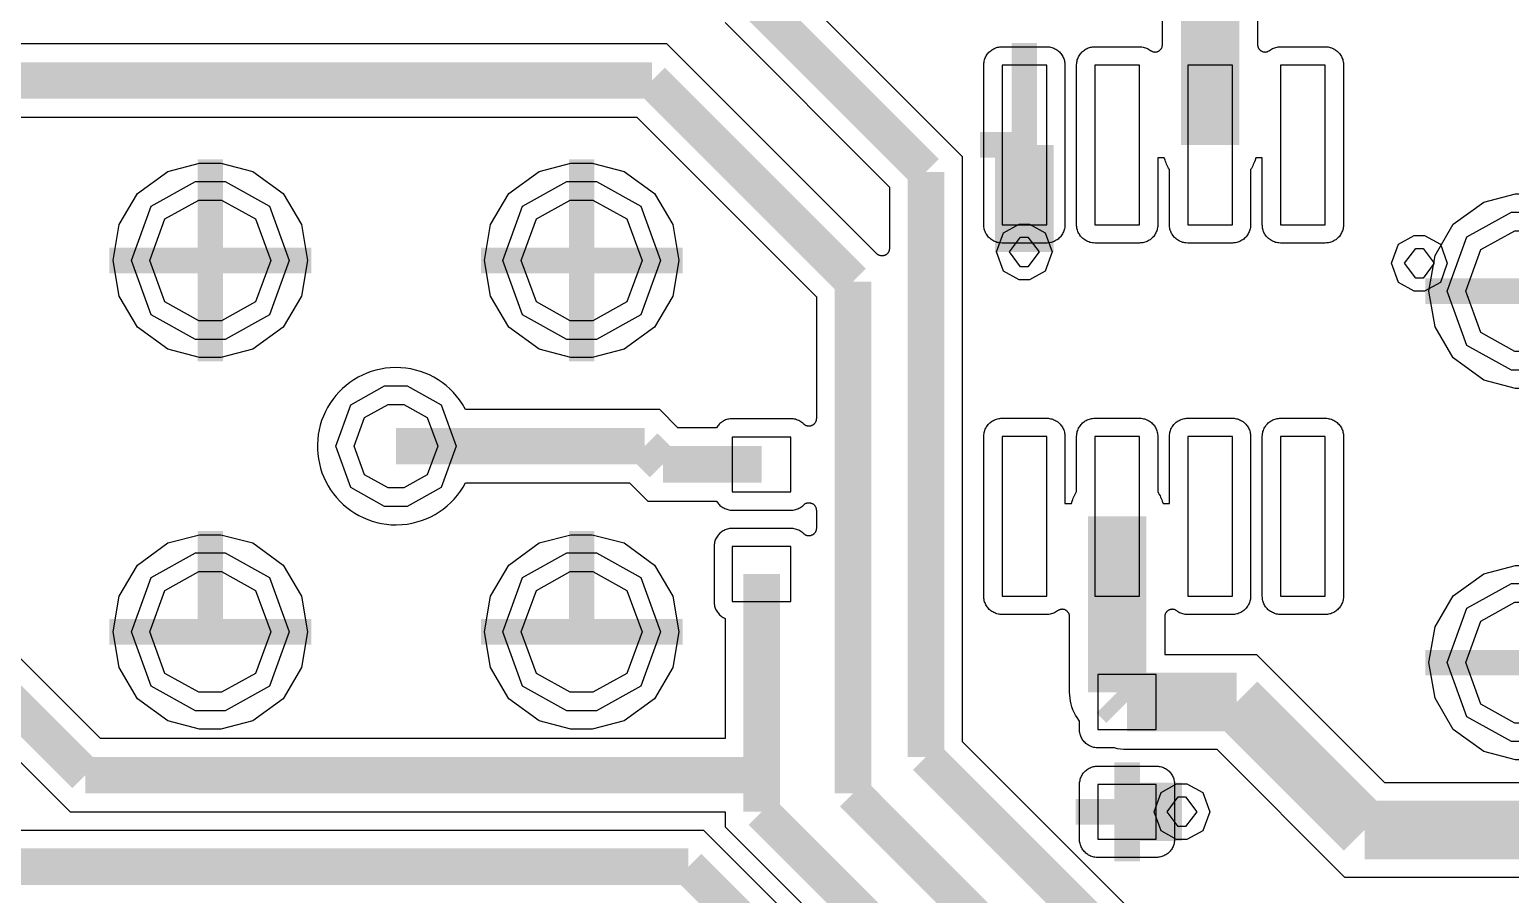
# Model space of a CAD drawing. Extents: x -0.15 to 4.85, y -1.33 to 3.4.
# Drawn here: x 1.417 to 2.214, y 1.885 to 2.35 of the extents above; entities that cross this region are included whole.
import ezdxf

# ---------------------------------------------------------------- set-up
doc = ezdxf.new("R2010")
doc.units = 0
doc.layers.get('0').update_dxf_attribs({"linetype": 'CONTINUOUS'})

msp = doc.modelspace()

# ---------------------------------------------------------------- linework, layer by layer
at = {"color": 0}
for points in [[(2.07814, 2.43819), (2.07814, 2.34221), (2.07819, 2.34194), (2.07819, 2.34167), (2.07825, 2.34146), (2.07829, 2.34124), (2.07835, 2.34097), (2.07846, 2.34075), (2.07851, 2.34053), (2.07868, 2.34032), (2.07879, 2.3401), (2.07889, 2.33987), (2.07906, 2.33967), (2.07922, 2.3395), (2.07939, 2.33933), (2.0796, 2.33918), (2.07976, 2.33901), (2.07999, 2.33885), (2.08019, 2.33874), (2.08042, 2.33864), (2.08062, 2.33853), (2.08085, 2.33842), (2.08113, 2.33836), (2.08133, 2.33831), (2.08156, 2.33825), (2.08182, 2.33825), (2.08204, 2.33819), (2.08232, 2.33819), (2.08253, 2.33825), (2.08281, 2.33825), (2.08301, 2.33831), (2.08329, 2.33836), (2.0835, 2.33847), (2.08372, 2.33853), (2.08394, 2.33864), (2.08415, 2.33874), (2.08437, 2.3389), (2.0846, 2.33901), (2.08514, 2.33939), (2.08568, 2.33978), (2.08628, 2.34004), (2.08682, 2.34032), (2.08742, 2.34053), (2.08801, 2.34069), (2.08867, 2.34086), (2.08926, 2.34097), (2.0899, 2.34101), (2.09056, 2.34101), (2.11454, 2.34101), (2.11454, 2.34101), (2.11551, 2.34097), (2.11611, 2.34092), (2.11671, 2.34081), (2.11731, 2.34064), (2.1179, 2.34047), (2.11844, 2.34026), (2.11899, 2.33999), (2.11953, 2.33972), (2.12001, 2.33939), (2.12051, 2.33901), (2.121, 2.33864), (2.12143, 2.33825), (2.12186, 2.33782), (2.12225, 2.33733), (2.12262, 2.33685), (2.12294, 2.33635), (2.12328, 2.33581), (2.12354, 2.33526), (2.12376, 2.33472), (2.12399, 2.33413), (2.12414, 2.33358), (2.12425, 2.33299), (2.12436, 2.33239), (2.12442, 2.33179), (2.12442, 2.33119), (2.12442, 2.24521), (2.12436, 2.24424), (2.12431, 2.24364), (2.12419, 2.24304), (2.12403, 2.24244), (2.12382, 2.2419), (2.1236, 2.24131), (2.12339, 2.24076), (2.12306, 2.24022), (2.12274, 2.23972), (2.1224, 2.23924), (2.12203, 2.23875), (2.1216, 2.23832), (2.12115, 2.23789), (2.12072, 2.2375), (2.12024, 2.23712), (2.11975, 2.23681), (2.11921, 2.23653), (2.11867, 2.23625), (2.11813, 2.23599), (2.11753, 2.23582), (2.11699, 2.23565), (2.11639, 2.2355), (2.11579, 2.23544), (2.11519, 2.23539), (2.11454, 2.23533), (2.09056, 2.23533), (2.08958, 2.23539), (2.08899, 2.2355), (2.08839, 2.23561), (2.08779, 2.23571), (2.08725, 2.23593), (2.08665, 2.23615), (2.08611, 2.23642), (2.08557, 2.23669), (2.08508, 2.23701), (2.0846, 2.23735), (2.0841, 2.23772), (2.08367, 2.23815), (2.08324, 2.23858), (2.08286, 2.23903), (2.08247, 2.23951), (2.08215, 2.24006), (2.08188, 2.24054), (2.08161, 2.24108), (2.08133, 2.24163), (2.08118, 2.24222), (2.08101, 2.24282), (2.08085, 2.24342), (2.08079, 2.24401), (2.08074, 2.24461), (2.08068, 2.24521), (2.08068, 2.28129), (2.07726, 2.28129), (2.07678, 2.27993), (2.07646, 2.27906), (2.07618, 2.27836), (2.07586, 2.27765), (2.07553, 2.27694), (2.07521, 2.27624), (2.07482, 2.27554), (2.07439, 2.27489), (2.07439, 2.24521), (2.07439, 2.24424), (2.07428, 2.24364), (2.07418, 2.24304), (2.07401, 2.24244), (2.07385, 2.2419), (2.07364, 2.24131), (2.07336, 2.24076), (2.07308, 2.24022), (2.07276, 2.23972), (2.07239, 2.23924), (2.072, 2.23875), (2.07162, 2.23832), (2.07119, 2.23789), (2.07071, 2.2375), (2.07021, 2.23712), (2.06972, 2.23681), (2.06918, 2.23653), (2.06869, 2.23625), (2.0681, 2.23599), (2.06756, 2.23582), (2.06696, 2.23565), (2.06636, 2.2355), (2.06576, 2.23544), (2.06517, 2.23539), (2.06457, 2.23533), (2.04054, 2.23533), (2.03956, 2.23539), (2.03896, 2.2355), (2.03836, 2.23561), (2.03782, 2.23571), (2.03722, 2.23593), (2.03668, 2.23615), (2.03614, 2.23642), (2.0356, 2.23669), (2.03506, 2.23701), (2.03457, 2.23735), (2.03414, 2.23772), (2.03365, 2.23815), (2.03326, 2.23858), (2.03283, 2.23903), (2.03251, 2.23951), (2.03218, 2.24006), (2.03186, 2.24054), (2.03158, 2.24108), (2.03138, 2.24163), (2.03115, 2.24222), (2.03099, 2.24282), (2.03088, 2.24342), (2.03078, 2.24401), (2.03072, 2.24461), (2.03072, 2.24521), (2.03072, 2.27489), (2.03024, 2.27569), (2.02985, 2.27635), (2.02953, 2.27706), (2.02919, 2.27776), (2.02887, 2.27851), (2.0286, 2.27922), (2.02833, 2.27993), (2.02785, 2.28129), (2.02443, 2.28129), (2.02443, 2.24521), (2.02438, 2.24424), (2.02432, 2.24364), (2.02415, 2.24304), (2.02404, 2.24244), (2.02383, 2.2419), (2.02361, 2.24131), (2.02333, 2.24076), (2.02307, 2.24022), (2.02274, 2.23972), (2.02242, 2.23924), (2.02204, 2.23875), (2.0216, 2.23832), (2.02117, 2.23789), (2.02074, 2.2375), (2.02025, 2.23712), (2.01976, 2.23681), (2.01922, 2.23653), (2.01868, 2.23625), (2.01812, 2.23599), (2.01753, 2.23582), (2.01694, 2.23565), (2.01639, 2.2355), (2.01579, 2.23544), (2.01515, 2.23539), (2.01456, 2.23533), (1.99057, 2.23533), (1.9896, 2.23539), (1.989, 2.2355), (1.9884, 2.23561), (1.98781, 2.23571), (1.98721, 2.23593), (1.98667, 2.23615), (1.98613, 2.23642), (1.98558, 2.23669), (1.9851, 2.23701), (1.9846, 2.23735), (1.98411, 2.23772), (1.98368, 2.23815), (1.98325, 2.23858), (1.98286, 2.23903), (1.98249, 2.23951), (1.98217, 2.24006), (1.98189, 2.24054), (1.98163, 2.24108), (1.98135, 2.24163), (1.98118, 2.24222), (1.98103, 2.24282), (1.98086, 2.24342), (1.98075, 2.24401), (1.98069, 2.24461), (1.98069, 2.24521), (1.98069, 2.33119), (1.98075, 2.33212), (1.98081, 2.33272), (1.98092, 2.33332), (1.98107, 2.33392), (1.98129, 2.33451), (1.98151, 2.33506), (1.98172, 2.3356), (1.98206, 2.33614), (1.98238, 2.33668), (1.98271, 2.33717), (1.98308, 2.3376), (1.98351, 2.33804), (1.98396, 2.33847), (1.98439, 2.33885), (1.98487, 2.33924), (1.98536, 2.33956), (1.9859, 2.33987), (1.98644, 2.34015), (1.98699, 2.34038), (1.98758, 2.34058), (1.98818, 2.34075), (1.98872, 2.34086), (1.98932, 2.34097), (1.98997, 2.34101), (1.99057, 2.34101), (2.01456, 2.34101), (2.01525, 2.34101), (2.01585, 2.34097), (2.0165, 2.34086), (2.0171, 2.34069), (2.01775, 2.34053), (2.01835, 2.34026), (2.01889, 2.34004), (2.01949, 2.33972), (2.01997, 2.33939), (2.02051, 2.33901), (2.02074, 2.33885), (2.02096, 2.33874), (2.02117, 2.33864), (2.02139, 2.33853), (2.02165, 2.33842), (2.02187, 2.33836), (2.0221, 2.33831), (2.02236, 2.33825), (2.02258, 2.33825), (2.02285, 2.33819), (2.02307, 2.33819), (2.02333, 2.33825), (2.02356, 2.33825), (2.02383, 2.33831), (2.02404, 2.33836), (2.02432, 2.33847), (2.02453, 2.33853), (2.02475, 2.33864), (2.02497, 2.33874), (2.02518, 2.3389), (2.02535, 2.33901), (2.02557, 2.33918), (2.02572, 2.33933), (2.02594, 2.33956), (2.02606, 2.33972), (2.02621, 2.33993), (2.02638, 2.3401), (2.02649, 2.34032), (2.0266, 2.34053), (2.02671, 2.34081), (2.02676, 2.34101), (2.02681, 2.34124), (2.02686, 2.34151), (2.02692, 2.34172), (2.02697, 2.342), (2.02697, 2.34221), (2.02697, 2.36115)], [(2.03571, 1.8504), (1.91928, 1.96683), (1.91928, 2.28178), (1.83074, 2.37038)], [(1.79135, 2.35404), (1.87989, 2.26544), (1.87989, 2.23246), (1.87989, 2.23208), (1.87983, 2.23186), (1.87983, 2.2316), (1.87979, 2.23137), (1.87968, 2.2311), (1.87962, 2.23089), (1.87951, 2.23067), (1.8794, 2.23044), (1.87924, 2.23024), (1.87914, 2.23001), (1.87897, 2.22986), (1.87881, 2.22969), (1.87864, 2.22947), (1.87843, 2.22931), (1.87826, 2.22921), (1.87806, 2.22904), (1.87783, 2.22893), (1.87761, 2.22882), (1.8774, 2.22871), (1.87718, 2.22861), (1.8769, 2.22856), (1.87669, 2.2285), (1.87642, 2.22844), (1.87621, 2.22844), (1.87593, 2.22844), (1.87572, 2.22844), (1.87544, 2.22844), (1.87522, 2.2285), (1.87496, 2.22856), (1.87474, 2.22861), (1.87453, 2.22867), (1.87425, 2.22876), (1.87403, 2.22888), (1.87382, 2.22899), (1.87365, 2.22915), (1.87343, 2.22926), (1.87322, 2.22942), (1.87306, 2.22958), (1.7601, 2.34254), (1.3895, 2.34254)], [(1.40578, 2.30315), (1.74382, 2.30315), (1.84056, 2.20642), (1.84056, 2.14076), (1.8405, 2.14044), (1.8405, 2.14017), (1.84044, 2.13996), (1.8404, 2.13968), (1.84035, 2.13947), (1.84024, 2.13925), (1.84012, 2.13903), (1.84001, 2.13882), (1.8399, 2.1386), (1.83975, 2.13839), (1.83958, 2.13817), (1.83942, 2.138), (1.83926, 2.13785), (1.8391, 2.13768), (1.83888, 2.13751), (1.83867, 2.13735), (1.8385, 2.13725), (1.83828, 2.13714), (1.83801, 2.13703), (1.83779, 2.13697), (1.83757, 2.13686), (1.83731, 2.13681), (1.83708, 2.13675), (1.83682, 2.13675), (1.8366, 2.13675), (1.83633, 2.13675), (1.83611, 2.13675), (1.83583, 2.13681), (1.83562, 2.13686), (1.83535, 2.13692), (1.83514, 2.13697), (1.83492, 2.13708), (1.83469, 2.13719), (1.83449, 2.13729), (1.83426, 2.13746), (1.83406, 2.13757), (1.83389, 2.13774), (1.83372, 2.13789), (1.83318, 2.13839), (1.83269, 2.13876), (1.83215, 2.13914), (1.83161, 2.13947), (1.83107, 2.13979), (1.83047, 2.14001), (1.82988, 2.14022), (1.82928, 2.14044), (1.82868, 2.14056), (1.82803, 2.14067), (1.82743, 2.14072), (1.82678, 2.14076), (1.79526, 2.14076), (1.79467, 2.14072), (1.79407, 2.14067), (1.79347, 2.14056), (1.79288, 2.14044), (1.79228, 2.14028), (1.79168, 2.14007), (1.79114, 2.13985), (1.7906, 2.13958), (1.7901, 2.13925), (1.78956, 2.13893), (1.78907, 2.1386), (1.78864, 2.13817), (1.78821, 2.13779), (1.78782, 2.13729), (1.78744, 2.13686), (1.78707, 2.13638), (1.78674, 2.13583), (1.76601, 2.13583), (1.75619, 2.14565), (1.65165, 2.14565), (1.64997, 2.14864), (1.64844, 2.15086), (1.64682, 2.15292), (1.64508, 2.15493), (1.64318, 2.15683), (1.64118, 2.15863), (1.63906, 2.16025), (1.63689, 2.16171), (1.63461, 2.16307), (1.63222, 2.16432), (1.62979, 2.16535), (1.62729, 2.16626), (1.62474, 2.16697), (1.62214, 2.16757), (1.61947, 2.168), (1.61682, 2.16822), (1.61417, 2.16833), (1.61107, 2.16822), (1.60846, 2.16794), (1.60592, 2.16751), (1.60336, 2.16692), (1.60086, 2.16621), (1.59843, 2.16529), (1.59604, 2.16426), (1.59376, 2.16307), (1.59154, 2.16176), (1.58936, 2.16031), (1.58731, 2.15872), (1.58535, 2.15699), (1.5835, 2.15521), (1.58176, 2.15325), (1.58014, 2.15118), (1.57868, 2.14907), (1.57732, 2.14685), (1.57613, 2.14457), (1.57504, 2.14218), (1.57412, 2.13974), (1.57336, 2.13729), (1.57276, 2.13475), (1.57228, 2.13219), (1.572, 2.1296), (1.57185, 2.12704), (1.57185, 2.12444), (1.572, 2.12183), (1.57239, 2.11924), (1.57288, 2.11668), (1.57353, 2.11418), (1.57428, 2.11169), (1.57526, 2.10931), (1.57635, 2.10692), (1.5776, 2.10464), (1.57894, 2.10247), (1.58047, 2.10035), (1.5821, 2.09835), (1.58389, 2.09639), (1.58574, 2.0946), (1.58768, 2.09292), (1.58981, 2.09135), (1.59197, 2.08993), (1.59419, 2.08864), (1.59653, 2.0875), (1.59892, 2.08646), (1.60136, 2.0856), (1.6039, 2.08489), (1.6064, 2.08435), (1.609, 2.08397), (1.61156, 2.08369), (1.61417, 2.08364), (1.61753, 2.08375), (1.62018, 2.08407), (1.62285, 2.08451), (1.62539, 2.08517), (1.62794, 2.08592), (1.63043, 2.0869), (1.63288, 2.08799), (1.63521, 2.08924), (1.63749, 2.09064), (1.63965, 2.09215), (1.64172, 2.09385), (1.64368, 2.09562), (1.64557, 2.09753), (1.64725, 2.0996), (1.64889, 2.10171), (1.65035, 2.10393), (1.65165, 2.10626), (1.73986, 2.10626), (1.74974, 2.09644), (1.78674, 2.09644), (1.78707, 2.0959), (1.78744, 2.09542), (1.78782, 2.09493), (1.78821, 2.09449), (1.78864, 2.09406), (1.78913, 2.09368), (1.78961, 2.09329), (1.7901, 2.09297), (1.79065, 2.09271), (1.79119, 2.09243), (1.79174, 2.09221), (1.79233, 2.092), (1.79288, 2.09183), (1.79347, 2.09167), (1.79407, 2.09161), (1.79467, 2.09156), (1.79526, 2.09151), (1.82678, 2.09151), (1.82749, 2.09156), (1.82808, 2.09161), (1.82874, 2.09172), (1.82933, 2.09189), (1.82993, 2.09206), (1.83053, 2.09226), (1.83113, 2.09254), (1.83167, 2.09281), (1.83221, 2.09319), (1.83275, 2.09351), (1.83324, 2.09394), (1.83372, 2.09439), (1.83394, 2.0946), (1.83415, 2.09476), (1.83432, 2.09487), (1.83454, 2.09503), (1.83475, 2.09514), (1.83497, 2.09525), (1.83524, 2.09531), (1.83546, 2.09542), (1.83568, 2.09547), (1.83594, 2.09547), (1.83617, 2.09553), (1.83643, 2.09553), (1.83665, 2.09553), (1.83693, 2.09553), (1.83714, 2.09547), (1.83742, 2.09542), (1.83763, 2.09536), (1.8379, 2.09531), (1.83813, 2.09519), (1.83833, 2.09508), (1.83856, 2.09499), (1.83876, 2.09487), (1.83893, 2.09471), (1.83915, 2.09454), (1.83931, 2.09439), (1.83947, 2.09422), (1.83964, 2.09406), (1.83981, 2.09385), (1.83996, 2.09362), (1.84007, 2.0934), (1.84018, 2.09319), (1.84029, 2.09297), (1.84035, 2.09275), (1.8404, 2.09249), (1.84044, 2.09226), (1.8405, 2.092), (1.8405, 2.09178), (1.84056, 2.09151), (1.84056, 2.08169), (1.8405, 2.08136), (1.8405, 2.08114), (1.84044, 2.08087), (1.8404, 2.08065), (1.84035, 2.08039), (1.84024, 2.08017), (1.84012, 2.07996), (1.84001, 2.07974), (1.8399, 2.07951), (1.83975, 2.07931), (1.83958, 2.07914), (1.83942, 2.07892), (1.83926, 2.07876), (1.8391, 2.0786), (1.83888, 2.07843), (1.83867, 2.07832), (1.8385, 2.07822), (1.83828, 2.07806), (1.83801, 2.078), (1.83779, 2.07789), (1.83757, 2.07783), (1.83731, 2.07778), (1.83708, 2.07772), (1.83682, 2.07767), (1.8366, 2.07767), (1.83633, 2.07767), (1.83611, 2.07772), (1.83583, 2.07772), (1.83562, 2.07778), (1.83535, 2.07783), (1.83514, 2.07794), (1.83492, 2.078), (1.83469, 2.07811), (1.83449, 2.07826), (1.83426, 2.07838), (1.83406, 2.07854), (1.83389, 2.07871), (1.83372, 2.07886), (1.83318, 2.07931), (1.83269, 2.07974), (1.83215, 2.08006), (1.83161, 2.08044), (1.83107, 2.08071), (1.83047, 2.08099), (1.82988, 2.08119), (1.82928, 2.08136), (1.82868, 2.08153), (1.82803, 2.08164), (1.82743, 2.08169), (1.82678, 2.08169), (1.79526, 2.08169), (1.79433, 2.08164), (1.79368, 2.08158), (1.79314, 2.08147), (1.79254, 2.08131), (1.79194, 2.08114), (1.7914, 2.08093), (1.79086, 2.08065), (1.79032, 2.08039), (1.78978, 2.08006), (1.78929, 2.07968), (1.78886, 2.07931), (1.78842, 2.07892), (1.78799, 2.07849), (1.78761, 2.078), (1.78722, 2.07751), (1.7869, 2.07703), (1.78658, 2.07649), (1.78631, 2.07593), (1.78608, 2.07539), (1.78587, 2.07479), (1.78571, 2.07425), (1.7856, 2.07365), (1.78549, 2.07306), (1.78544, 2.07246), (1.78544, 2.07188), (1.78544, 2.04231), (1.78544, 2.04171), (1.78549, 2.04111), (1.7856, 2.04051), (1.78571, 2.03992), (1.78587, 2.03932), (1.78608, 2.03878), (1.78631, 2.03824), (1.78658, 2.03769), (1.7869, 2.03715), (1.78722, 2.03665), (1.78761, 2.03617), (1.78799, 2.03568), (1.78842, 2.03525), (1.78886, 2.03486), (1.78935, 2.03449), (1.78983, 2.03411), (1.79032, 2.03378), (1.79135, 2.03324), (1.79135, 1.96851), (1.45503, 1.96851), (1.18431, 2.23918)], [(1.22994, 2.13789), (1.43871, 1.92913), (1.79135, 1.92913), (1.79135, 1.92099), (2.03907, 1.67321)], [(2.51058, 1.89369), (2.12522, 1.89369), (2.05632, 1.9626), (2.00788, 1.9626), (2.00608, 1.96265), (2.0044, 1.96282), (2.00272, 1.96308), (2.0011, 1.96353), (2.00082, 1.96358), (1.99214, 1.96358), (1.99117, 1.96364), (1.99057, 1.96368), (1.98997, 1.96379), (1.98938, 1.96396), (1.98883, 1.96418), (1.98824, 1.96439), (1.98769, 1.96461), (1.98715, 1.96493), (1.98667, 1.96526), (1.98618, 1.96558), (1.98569, 1.96597), (1.98525, 1.9664), (1.98482, 1.96683), (1.98444, 1.96726), (1.98406, 1.96775), (1.98374, 1.96825), (1.98346, 1.96879), (1.98319, 1.96933), (1.98292, 1.96987), (1.98276, 1.97047), (1.9826, 1.97101), (1.98243, 1.97161), (1.98232, 1.97221), (1.98226, 1.97281), (1.98226, 1.9734), (1.98226, 1.97785), (1.98189, 1.97839), (1.98097, 1.97981), (1.98015, 1.98115), (1.97939, 1.98262), (1.97875, 1.98408), (1.97819, 1.98561), (1.97776, 1.98712), (1.97744, 1.98869), (1.97717, 1.99028), (1.97701, 1.9919), (1.97696, 1.99353), (1.97696, 2.03417), (1.97696, 2.03443), (1.9769, 2.03465), (1.9769, 2.03492), (1.97685, 2.03514), (1.97674, 2.03542), (1.97668, 2.03563), (1.97657, 2.03585), (1.97646, 2.03606), (1.97636, 2.03628), (1.97619, 2.0365), (1.97603, 2.03665), (1.97586, 2.03687), (1.97571, 2.03704), (1.97554, 2.03719), (1.97532, 2.03736), (1.97517, 2.03753), (1.97494, 2.03764), (1.97472, 2.03774), (1.97451, 2.03785), (1.97424, 2.03796), (1.97403, 2.03801), (1.97381, 2.03807), (1.97354, 2.03812), (1.97332, 2.03812), (1.97304, 2.03818), (1.97283, 2.03818), (1.97256, 2.03812), (1.97235, 2.03812), (1.97207, 2.03807), (1.97185, 2.03801), (1.97158, 2.0379), (1.97136, 2.03785), (1.97115, 2.03774), (1.97093, 2.03764), (1.97071, 2.03747), (1.9705, 2.03736), (1.96996, 2.03693), (1.96942, 2.0366), (1.96888, 2.03633), (1.96828, 2.03606), (1.96768, 2.03585), (1.96708, 2.03568), (1.96649, 2.03551), (1.96583, 2.03542), (1.96518, 2.03536), (1.96458, 2.03536), (1.94056, 2.03536), (1.93957, 2.03542), (1.93897, 2.03546), (1.93838, 2.03557), (1.93778, 2.03574), (1.93724, 2.0359), (1.93669, 2.03617), (1.9361, 2.03639), (1.93561, 2.03671), (1.93507, 2.03699), (1.93458, 2.03736), (1.9341, 2.03774), (1.93365, 2.03812), (1.93328, 2.03856), (1.93285, 2.03904), (1.93251, 2.03953), (1.93214, 2.04003), (1.93188, 2.04057), (1.9316, 2.04111), (1.93138, 2.04165), (1.93117, 2.04225), (1.931, 2.04279), (1.93089, 2.04339), (1.93078, 2.04399), (1.93072, 2.04458), (1.93068, 2.04518), (1.93068, 2.13117), (1.93072, 2.13214), (1.93083, 2.13274), (1.93094, 2.13333), (1.93111, 2.13393), (1.93128, 2.13447), (1.93149, 2.13507), (1.93176, 2.13561), (1.93203, 2.13615), (1.93236, 2.13665), (1.93274, 2.13714), (1.93311, 2.13762), (1.9335, 2.13806), (1.93393, 2.13849), (1.93442, 2.13887), (1.93485, 2.13925), (1.93539, 2.13958), (1.93589, 2.13985), (1.93643, 2.14013), (1.93703, 2.14039), (1.93757, 2.14056), (1.93817, 2.14072), (1.93876, 2.14088), (1.93936, 2.14093), (1.93996, 2.14099), (1.94056, 2.14104), (1.96458, 2.14104), (1.9655, 2.14099), (1.96615, 2.14093), (1.96669, 2.14076), (1.96729, 2.14067), (1.96789, 2.14044), (1.96843, 2.14022), (1.96897, 2.13996), (1.96951, 2.13968), (1.97007, 2.13936), (1.97056, 2.13903), (1.97099, 2.13865), (1.97142, 2.13822), (1.97185, 2.13779), (1.97224, 2.13735), (1.97261, 2.13686), (1.97294, 2.13632), (1.97326, 2.13583), (1.97354, 2.13529), (1.97375, 2.13475), (1.97397, 2.13415), (1.97412, 2.13356), (1.97424, 2.13296), (1.97435, 2.13236), (1.9744, 2.13176), (1.9744, 2.13117), (1.9744, 2.09508), (1.97787, 2.09508), (1.97831, 2.09644), (1.97864, 2.09732), (1.9789, 2.09801), (1.97924, 2.09872), (1.97956, 2.09943), (1.97993, 2.10014), (1.98032, 2.10083), (1.98069, 2.10149), (1.98069, 2.13117), (1.98075, 2.13214), (1.98081, 2.13274), (1.98092, 2.13333), (1.98107, 2.13393), (1.98129, 2.13447), (1.98151, 2.13507), (1.98172, 2.13561), (1.98206, 2.13615), (1.98238, 2.13665), (1.98271, 2.13714), (1.98308, 2.13762), (1.98351, 2.13806), (1.98396, 2.13849), (1.98439, 2.13887), (1.98487, 2.13925), (1.98536, 2.13958), (1.9859, 2.13985), (1.98644, 2.14013), (1.98699, 2.14039), (1.98758, 2.14056), (1.98818, 2.14072), (1.98872, 2.14088), (1.98932, 2.14093), (1.98997, 2.14099), (1.99057, 2.14104), (2.01456, 2.14104), (2.01553, 2.14099), (2.01612, 2.14093), (2.01672, 2.14076), (2.01732, 2.14067), (2.01786, 2.14044), (2.01846, 2.14022), (2.019, 2.13996), (2.01954, 2.13968), (2.02003, 2.13936), (2.02051, 2.13903), (2.021, 2.13865), (2.02144, 2.13822), (2.02187, 2.13779), (2.02225, 2.13735), (2.02264, 2.13686), (2.02296, 2.13632), (2.02324, 2.13583), (2.0235, 2.13529), (2.02378, 2.13475), (2.02393, 2.13415), (2.0241, 2.13356), (2.02426, 2.13296), (2.02432, 2.13236), (2.02443, 2.13176), (2.02443, 2.13117), (2.02443, 2.10149), (2.02486, 2.10068), (2.02524, 2.10003), (2.02563, 2.09932), (2.02594, 2.09861), (2.02626, 2.09786), (2.02654, 2.09715), (2.02681, 2.09644), (2.02725, 2.09508), (2.03072, 2.09508), (2.03072, 2.13117), (2.03078, 2.13214), (2.03083, 2.13274), (2.03093, 2.13333), (2.0311, 2.13393), (2.03126, 2.13447), (2.03147, 2.13507), (2.03175, 2.13561), (2.03201, 2.13615), (2.03235, 2.13665), (2.03272, 2.13714), (2.03311, 2.13762), (2.03349, 2.13806), (2.03392, 2.13849), (2.0344, 2.13887), (2.03489, 2.13925), (2.03539, 2.13958), (2.03593, 2.13985), (2.03647, 2.14013), (2.03701, 2.14039), (2.03756, 2.14056), (2.03815, 2.14072), (2.03875, 2.14088), (2.03935, 2.14093), (2.03994, 2.14099), (2.04054, 2.14104), (2.06457, 2.14104), (2.06556, 2.14099), (2.06614, 2.14093), (2.06674, 2.14076), (2.06729, 2.14067), (2.06787, 2.14044), (2.06843, 2.14022), (2.06903, 2.13996), (2.06951, 2.13968), (2.07006, 2.13936), (2.07054, 2.13903), (2.07097, 2.13865), (2.07146, 2.13822), (2.07185, 2.13779), (2.07228, 2.13735), (2.0726, 2.13686), (2.07293, 2.13632), (2.07325, 2.13583), (2.07353, 2.13529), (2.07374, 2.13475), (2.07396, 2.13415), (2.07413, 2.13356), (2.07424, 2.13296), (2.07433, 2.13236), (2.07439, 2.13176), (2.07439, 2.13117), (2.07439, 2.04518), (2.07439, 2.04425), (2.07428, 2.04365), (2.07418, 2.04306), (2.07401, 2.04246), (2.07385, 2.04186), (2.07364, 2.04132), (2.07336, 2.04078), (2.07308, 2.04024), (2.07276, 2.03975), (2.07239, 2.03921), (2.072, 2.03878), (2.07162, 2.03833), (2.07119, 2.0379), (2.07071, 2.03753), (2.07021, 2.03715), (2.06972, 2.03682), (2.06918, 2.0365), (2.06869, 2.03622), (2.0681, 2.036), (2.06756, 2.03579), (2.06696, 2.03563), (2.06636, 2.03551), (2.06576, 2.03542), (2.06517, 2.03536), (2.06457, 2.03536), (2.04054, 2.03536), (2.04054, 2.03536), (2.03989, 2.03536), (2.03924, 2.03542), (2.03858, 2.03551), (2.03799, 2.03568), (2.03739, 2.03585), (2.03679, 2.03611), (2.03619, 2.03633), (2.03565, 2.03665), (2.03511, 2.03699), (2.03462, 2.03736), (2.03435, 2.03753), (2.03414, 2.03764), (2.03392, 2.03774), (2.03371, 2.03785), (2.03349, 2.03796), (2.03326, 2.03801), (2.033, 2.03807), (2.03278, 2.03812), (2.03251, 2.03812), (2.03229, 2.03818), (2.03201, 2.03818), (2.03181, 2.03812), (2.03153, 2.03812), (2.03132, 2.03807), (2.03104, 2.03801), (2.03083, 2.0379), (2.03061, 2.03785), (2.03039, 2.03774), (2.03018, 2.03764), (2.02996, 2.03747), (2.02974, 2.03736), (2.02958, 2.03719), (2.02936, 2.03704), (2.02919, 2.03682), (2.02904, 2.03665), (2.02887, 2.03644), (2.02876, 2.03628), (2.02865, 2.03606), (2.02854, 2.03585), (2.02844, 2.03557), (2.02833, 2.03536), (2.02828, 2.03514), (2.02822, 2.03486), (2.02817, 2.03465), (2.02817, 2.03438), (2.02817, 2.03417), (2.02817, 2.01376), (2.07754, 2.01376), (2.14644, 1.94492), (2.48938, 1.94492)], [(1.40578, 1.91931), (1.77979, 1.91931), (2.04558, 1.65357)]]:
    msp.add_lwpolyline(points, dxfattribs=at)
for points, const_width in [([(2.05258, 2.28818), (2.05258, 2.38187)], 0.031496), ([(1.89958, 2.27364), (1.81104, 2.36218)], 0.019685), ([(1.95254, 2.28818), (1.95254, 2.34303)], 0.013779), ([(1.75196, 2.32285), (1.39764, 2.32285)], 0.019685), ([(1.86025, 2.21456), (1.75196, 2.32285)], 0.019685), ([(1.95254, 2.28818), (1.95254, 2.2305)], 0.031496), ([(1.92867, 2.28818), (1.95254, 2.28818)], 0.013779), ([(1.51417, 2.17164), (1.51417, 2.226), (1.51417, 2.28036)], 0.013779), ([(1.71415, 2.17164), (1.71415, 2.226), (1.71415, 2.28036)], 0.013779), ([(1.89958, 1.95864), (1.89958, 2.27364)], 0.019685), ([(1.17123, 2.22443), (1.44685, 1.94882)], 0.019685), ([(1.45981, 2.226), (1.51417, 2.226)], 0.013779), ([(1.51417, 2.226), (1.56853, 2.226)], 0.013779), ([(1.65985, 2.226), (1.71415, 2.226), (1.76851, 2.226)], 0.013779), ([(1.86025, 1.939), (1.86025, 2.21456)], 0.019685), ([(2.16847, 2.20946), (2.22283, 2.20946), (2.27719, 2.20946)], 0.013779), ([(1.61417, 2.12596), (1.74806, 2.12596)], 0.019685), ([(1.74806, 2.12596), (1.75788, 2.11614)], 0.019685), ([(1.75788, 2.11614), (1.81104, 2.11614)], 0.019685), ([(2.00256, 2.08819), (2.00256, 1.99353)], 0.031496), ([(1.51417, 2.02597), (1.51417, 2.08033)], 0.013779), ([(1.71415, 2.02597), (1.71415, 2.08033)], 0.013779), ([(1.81104, 1.94882), (1.81104, 2.05711)], 0.019685), ([(1.45981, 2.02597), (1.51417, 2.02597)], 0.013779), ([(1.51417, 2.02597), (1.56853, 2.02597)], 0.013779), ([(1.65985, 2.02597), (1.71415, 2.02597), (1.76851, 2.02597)], 0.013779), ([(2.16847, 2.00942), (2.22283, 2.00942), (2.27719, 2.00942)], 0.013779), ([(2.00256, 1.99353), (2.00788, 1.98821)], 0.031496), ([(2.0669, 1.98821), (2.00788, 1.98821)], 0.031496), ([(2.13581, 1.91931), (2.0669, 1.98821)], 0.031496), ([(2.02757, 1.83071), (1.89958, 1.95864)], 0.019685), ([(2.00788, 1.90249), (2.00788, 1.92913), (2.00788, 1.95576)], 0.013779), ([(1.44685, 1.94882), (1.81104, 1.94882)], 0.019685), ([(1.81104, 1.94882), (1.81104, 1.92913)], 0.019685), ([(2.02757, 1.77163), (1.86025, 1.939)], 0.019685), ([(1.81104, 1.92913), (2.04726, 1.6929)], 0.019685), ([(2.00788, 1.92913), (2.03739, 1.92913)], 0.031496), ([(1.98026, 1.92913), (2.00788, 1.92913)], 0.013779), ([(2.50001, 1.91931), (2.13581, 1.91931)], 0.031496), ([(1.77165, 1.89961), (1.39764, 1.89961)], 0.019685), ([(2.03739, 1.63388), (1.77165, 1.89961)], 0.019685)]:
    msp.add_lwpolyline(points, dxfattribs=dict(at, const_width=const_width))
for points in [[(1.93068, 2.33119), (1.93072, 2.33212), (1.93083, 2.33272), (1.93094, 2.33332), (1.93111, 2.33392), (1.93128, 2.33451), (1.93149, 2.33506), (1.93176, 2.3356), (1.93203, 2.33614), (1.93236, 2.33668), (1.93274, 2.33717), (1.93311, 2.3376), (1.9335, 2.33804), (1.93393, 2.33847), (1.93442, 2.33885), (1.93485, 2.33924), (1.93539, 2.33956), (1.93589, 2.33987), (1.93643, 2.34015), (1.93703, 2.34038), (1.93757, 2.34058), (1.93817, 2.34075), (1.93876, 2.34086), (1.93936, 2.34097), (1.93996, 2.34101), (1.94056, 2.34101), (1.96458, 2.34101), (1.9655, 2.34097), (1.96615, 2.34092), (1.96669, 2.34081), (1.96729, 2.34064), (1.96789, 2.34047), (1.96843, 2.34026), (1.96897, 2.33999), (1.96951, 2.33972), (1.97007, 2.33939), (1.97056, 2.33901), (1.97099, 2.33864), (1.97142, 2.33825), (1.97185, 2.33782), (1.97224, 2.33733), (1.97261, 2.33685), (1.97294, 2.33635), (1.97326, 2.33581), (1.97354, 2.33526), (1.97375, 2.33472), (1.97397, 2.33413), (1.97412, 2.33358), (1.97424, 2.33299), (1.97435, 2.33239), (1.9744, 2.33179), (1.9744, 2.33119), (1.9744, 2.24521), (1.97435, 2.24424), (1.97429, 2.24364), (1.97418, 2.24304), (1.97403, 2.24244), (1.97386, 2.2419), (1.97364, 2.24131), (1.97337, 2.24076), (1.9731, 2.24022), (1.97278, 2.23972), (1.97239, 2.23924), (1.97201, 2.23875), (1.97164, 2.23832), (1.97121, 2.23789), (1.97071, 2.2375), (1.97022, 2.23712), (1.96974, 2.23681), (1.96919, 2.23653), (1.96865, 2.23625), (1.96811, 2.23599), (1.96757, 2.23582), (1.96697, 2.23565), (1.96637, 2.2355), (1.96578, 2.23544), (1.96518, 2.23539), (1.96458, 2.23533), (1.94056, 2.23533), (1.93957, 2.23539), (1.93897, 2.2355), (1.93838, 2.23561), (1.93778, 2.23571), (1.93724, 2.23593), (1.93669, 2.23615), (1.9361, 2.23642), (1.93561, 2.23669), (1.93507, 2.23701), (1.93458, 2.23735), (1.9341, 2.23772), (1.93365, 2.23815), (1.93328, 2.23858), (1.93285, 2.23903), (1.93251, 2.23951), (1.93214, 2.24006), (1.93188, 2.24054), (1.9316, 2.24108), (1.93138, 2.24163), (1.93117, 2.24222), (1.931, 2.24282), (1.93089, 2.24342), (1.93078, 2.24401), (1.93072, 2.24461), (1.93068, 2.24521), (1.93068, 2.33119)], [(1.96458, 2.33119), (1.94056, 2.33119), (1.94056, 2.24521), (1.96458, 2.24521), (1.96458, 2.33119)], [(2.01456, 2.33119), (1.99057, 2.33119), (1.99057, 2.24521), (2.01456, 2.24521), (2.01456, 2.33119)], [(2.06457, 2.33119), (2.04054, 2.33119), (2.04054, 2.24521), (2.06457, 2.24521), (2.06457, 2.33119)], [(2.11454, 2.33119), (2.09056, 2.33119), (2.09056, 2.24521), (2.11454, 2.24521), (2.11454, 2.33119)], [(1.51417, 2.27836), (1.51986, 2.27836), (1.53707, 2.2739), (1.5534, 2.26203), (1.56322, 2.24526), (1.56653, 2.226), (1.56322, 2.20679), (1.5534, 2.19003), (1.53707, 2.17815), (1.51986, 2.17365), (1.51417, 2.17365), (1.50842, 2.17365), (1.49122, 2.17815), (1.47489, 2.19003), (1.46507, 2.20679), (1.46176, 2.226), (1.46507, 2.24526), (1.47489, 2.26203), (1.49122, 2.2739), (1.50842, 2.27836), (1.51417, 2.27836)], [(1.71415, 2.27836), (1.71985, 2.27836), (1.73704, 2.2739), (1.75337, 2.26203), (1.76319, 2.24526), (1.7665, 2.226), (1.76319, 2.20679), (1.75337, 2.19003), (1.73704, 2.17815), (1.71985, 2.17365), (1.71415, 2.17365), (1.7084, 2.17365), (1.69125, 2.17815), (1.67488, 2.19003), (1.66506, 2.20679), (1.66179, 2.226), (1.66506, 2.24526), (1.67488, 2.26203), (1.69125, 2.2739), (1.7084, 2.27836), (1.71415, 2.27836)], [(1.51417, 2.26849), (1.5221, 2.26849), (1.54601, 2.25525), (1.55665, 2.226), (1.54601, 2.19676), (1.5221, 2.18347), (1.51417, 2.18347), (1.50619, 2.18347), (1.48226, 2.19676), (1.47169, 2.226), (1.48226, 2.25525), (1.50619, 2.26849), (1.51417, 2.26849)], [(1.71415, 2.26849), (1.72207, 2.26849), (1.746, 2.25525), (1.75662, 2.226), (1.746, 2.19676), (1.72207, 2.18347), (1.71415, 2.18347), (1.70618, 2.18347), (1.68225, 2.19676), (1.67167, 2.226), (1.68225, 2.25525), (1.70618, 2.26849), (1.71415, 2.26849)], [(2.22283, 2.26181), (2.22853, 2.26181), (2.24572, 2.25736), (2.26206, 2.24549), (2.27187, 2.22871), (2.27518, 2.20946), (2.27187, 2.19025), (2.26206, 2.17349), (2.24572, 2.1616), (2.22853, 2.1571), (2.22283, 2.1571), (2.21708, 2.1571), (2.19993, 2.1616), (2.18356, 2.17349), (2.17374, 2.19025), (2.17047, 2.20946), (2.17374, 2.22871), (2.18356, 2.24549), (2.19993, 2.25736), (2.21708, 2.26181), (2.22283, 2.26181)], [(2.22283, 2.25193), (2.23075, 2.25193), (2.25468, 2.23869), (2.26531, 2.20946), (2.25468, 2.18026), (2.23075, 2.16697), (2.22283, 2.16697), (2.21486, 2.16697), (2.19093, 2.18026), (2.18035, 2.20946), (2.19093, 2.23869), (2.21486, 2.25193), (2.22283, 2.25193)], [(1.95254, 2.24553), (1.95531, 2.24553), (1.96376, 2.24086), (1.96751, 2.23056), (1.96376, 2.22025), (1.95531, 2.21553), (1.95254, 2.21553), (1.94972, 2.21553), (1.94131, 2.22025), (1.93757, 2.23056), (1.94131, 2.24086), (1.94972, 2.24553), (1.95254, 2.24553)], [(2.16537, 2.2394), (2.16814, 2.2394), (2.17661, 2.23474), (2.18035, 2.22443), (2.17661, 2.21413), (2.16814, 2.2094), (2.16537, 2.2094), (2.16256, 2.2094), (2.1541, 2.21413), (2.15035, 2.22443), (2.1541, 2.23474), (2.16256, 2.2394), (2.16537, 2.2394)], [(1.61417, 2.15846), (1.62024, 2.15846), (1.63851, 2.14831), (1.64665, 2.12596), (1.63851, 2.10367), (1.62024, 2.09346), (1.61417, 2.09346), (1.60803, 2.09346), (1.58981, 2.10367), (1.58167, 2.12596), (1.58981, 2.14831), (1.60803, 2.15846), (1.61417, 2.15846)], [(2.08068, 2.13117), (2.08074, 2.13214), (2.08085, 2.13274), (2.08096, 2.13333), (2.08107, 2.13393), (2.08128, 2.13447), (2.0815, 2.13507), (2.08176, 2.13561), (2.08204, 2.13615), (2.08236, 2.13665), (2.08269, 2.13714), (2.08307, 2.13762), (2.0835, 2.13806), (2.08394, 2.13849), (2.08437, 2.13887), (2.08486, 2.13925), (2.0854, 2.13958), (2.08589, 2.13985), (2.08643, 2.14013), (2.08697, 2.14039), (2.08757, 2.14056), (2.08817, 2.14072), (2.08876, 2.14088), (2.08936, 2.14093), (2.08996, 2.14099), (2.09056, 2.14104), (2.11454, 2.14104), (2.11551, 2.14099), (2.11611, 2.14093), (2.11671, 2.14076), (2.11731, 2.14067), (2.1179, 2.14044), (2.11844, 2.14022), (2.11899, 2.13996), (2.11953, 2.13968), (2.12001, 2.13936), (2.12051, 2.13903), (2.121, 2.13865), (2.12143, 2.13822), (2.12186, 2.13779), (2.12225, 2.13735), (2.12262, 2.13686), (2.12294, 2.13632), (2.12328, 2.13583), (2.12354, 2.13529), (2.12376, 2.13475), (2.12399, 2.13415), (2.12414, 2.13356), (2.12425, 2.13296), (2.12436, 2.13236), (2.12442, 2.13176), (2.12442, 2.13117), (2.12442, 2.04518), (2.12436, 2.04425), (2.12431, 2.04365), (2.12419, 2.04306), (2.12403, 2.04246), (2.12382, 2.04186), (2.1236, 2.04132), (2.12339, 2.04078), (2.12306, 2.04024), (2.12274, 2.03975), (2.1224, 2.03921), (2.12203, 2.03878), (2.1216, 2.03833), (2.12115, 2.0379), (2.12072, 2.03753), (2.12024, 2.03715), (2.11975, 2.03682), (2.11921, 2.0365), (2.11867, 2.03622), (2.11813, 2.036), (2.11753, 2.03579), (2.11699, 2.03563), (2.11639, 2.03551), (2.11579, 2.03542), (2.11519, 2.03536), (2.11454, 2.03536), (2.09056, 2.03536), (2.08958, 2.03542), (2.08899, 2.03546), (2.08839, 2.03557), (2.08779, 2.03574), (2.08725, 2.0359), (2.08665, 2.03617), (2.08611, 2.03639), (2.08557, 2.03671), (2.08508, 2.03699), (2.0846, 2.03736), (2.0841, 2.03774), (2.08367, 2.03812), (2.08324, 2.03856), (2.08286, 2.03904), (2.08247, 2.03953), (2.08215, 2.04003), (2.08188, 2.04057), (2.08161, 2.04111), (2.08133, 2.04165), (2.08118, 2.04225), (2.08101, 2.04279), (2.08085, 2.04339), (2.08079, 2.04399), (2.08074, 2.04458), (2.08068, 2.04518), (2.08068, 2.13117)], [(1.79526, 2.1309), (1.79526, 2.10139), (1.82678, 2.10139), (1.82678, 2.1309), (1.79526, 2.1309)], [(1.96458, 2.13117), (1.94056, 2.13117), (1.94056, 2.04518), (1.96458, 2.04518), (1.96458, 2.13117)], [(2.01456, 2.13117), (1.99057, 2.13117), (1.99057, 2.04518), (2.01456, 2.04518), (2.01456, 2.13117)], [(2.06457, 2.13117), (2.04054, 2.13117), (2.04054, 2.04518), (2.06457, 2.04518), (2.06457, 2.13117)], [(2.11454, 2.13117), (2.09056, 2.13117), (2.09056, 2.04518), (2.11454, 2.04518), (2.11454, 2.13117)], [(1.51417, 2.07832), (1.51986, 2.07832), (1.53707, 2.07388), (1.5534, 2.062), (1.56322, 2.04524), (1.56653, 2.02597), (1.56322, 2.00676), (1.5534, 1.99), (1.53707, 1.97813), (1.51986, 1.97361), (1.51417, 1.97361), (1.50842, 1.97361), (1.49122, 1.97813), (1.47489, 1.99), (1.46507, 2.00676), (1.46176, 2.02597), (1.46507, 2.04524), (1.47489, 2.062), (1.49122, 2.07388), (1.50842, 2.07832), (1.51417, 2.07832)], [(1.71415, 2.07832), (1.71985, 2.07832), (1.73704, 2.07388), (1.75337, 2.062), (1.76319, 2.04524), (1.7665, 2.02597), (1.76319, 2.00676), (1.75337, 1.99), (1.73704, 1.97813), (1.71985, 1.97361), (1.71415, 1.97361), (1.7084, 1.97361), (1.69125, 1.97813), (1.67488, 1.99), (1.66506, 2.00676), (1.66179, 2.02597), (1.66506, 2.04524), (1.67488, 2.062), (1.69125, 2.07388), (1.7084, 2.07832), (1.71415, 2.07832)], [(1.51417, 2.0685), (1.5221, 2.0685), (1.54601, 2.05526), (1.55665, 2.02603), (1.54601, 1.99678), (1.5221, 1.98349), (1.51417, 1.98349), (1.50619, 1.98349), (1.48226, 1.99678), (1.47169, 2.02603), (1.48226, 2.05526), (1.50619, 2.0685), (1.51417, 2.0685)], [(1.71415, 2.0685), (1.72207, 2.0685), (1.746, 2.05526), (1.75662, 2.02603), (1.746, 1.99678), (1.72207, 1.98349), (1.71415, 1.98349), (1.70618, 1.98349), (1.68225, 1.99678), (1.67167, 2.02603), (1.68225, 2.05526), (1.70618, 2.0685), (1.71415, 2.0685)], [(1.79526, 2.07188), (1.79526, 2.04231), (1.82678, 2.04231), (1.82678, 2.07188), (1.79526, 2.07188)], [(2.22283, 2.06178), (2.22853, 2.06178), (2.24572, 2.05733), (2.26206, 2.04544), (2.27187, 2.02868), (2.27518, 2.00947), (2.27187, 1.99028), (2.26206, 1.9735), (2.24572, 1.96163), (2.22853, 1.95712), (2.22283, 1.95712), (2.21708, 1.95712), (2.19993, 1.96163), (2.18356, 1.9735), (2.17374, 1.99028), (2.17047, 2.00947), (2.17374, 2.02868), (2.18356, 2.04544), (2.19993, 2.05733), (2.21708, 2.06178), (2.22283, 2.06178)], [(2.22283, 2.05196), (2.23075, 2.05196), (2.25468, 2.03872), (2.26531, 2.00947), (2.25468, 1.98024), (2.23075, 1.96694), (2.22283, 1.96694), (2.21486, 1.96694), (2.19093, 1.98024), (2.18035, 2.00947), (2.19093, 2.03872), (2.21486, 2.05196), (2.22283, 2.05196)], [(2.02361, 1.9734), (2.02361, 2.00297), (1.99214, 2.00297), (1.99214, 1.9734), (2.02361, 1.9734)], [(1.98226, 1.94389), (1.98232, 1.94486), (1.98238, 1.94546), (1.98254, 1.94606), (1.98265, 1.94665), (1.98286, 1.94719), (1.98308, 1.94779), (1.98331, 1.94833), (1.98363, 1.94888), (1.98396, 1.94936), (1.98428, 1.94985), (1.98465, 1.95035), (1.9851, 1.95078), (1.98553, 1.95121), (1.98596, 1.95158), (1.98644, 1.95197), (1.98693, 1.95229), (1.98747, 1.95257), (1.98801, 1.95283), (1.98857, 1.95311), (1.98917, 1.95326), (1.98975, 1.95343), (1.99031, 1.9536), (1.9909, 1.95365), (1.99154, 1.95371), (1.99214, 1.95376), (2.02361, 1.95376), (2.02458, 1.95371), (2.02518, 1.9536), (2.02578, 1.95349), (2.02638, 1.95338), (2.02692, 1.95317), (2.02751, 1.95294), (2.02806, 1.95267), (2.0286, 1.9524), (2.0291, 1.95208), (2.02958, 1.95175), (2.03007, 1.95137), (2.0305, 1.95093), (2.03093, 1.9505), (2.03132, 1.95007), (2.03169, 1.94958), (2.03201, 1.94904), (2.03229, 1.94856), (2.03257, 1.94801), (2.03283, 1.94746), (2.033, 1.94688), (2.03315, 1.94628), (2.03332, 1.94568), (2.03338, 1.94508), (2.03343, 1.94449), (2.03349, 1.94389), (2.03349, 1.91438), (2.03343, 1.91339), (2.03332, 1.91279), (2.03321, 1.91219), (2.03311, 1.9116), (2.03289, 1.91106), (2.03267, 1.91046), (2.0324, 1.90992), (2.03213, 1.90943), (2.03181, 1.90889), (2.03147, 1.9084), (2.0311, 1.90792), (2.03067, 1.90749), (2.03024, 1.90704), (2.02979, 1.90667), (2.02931, 1.90635), (2.02876, 1.90596), (2.02828, 1.90569), (2.02774, 1.90542), (2.02719, 1.90521), (2.0266, 1.90499), (2.026, 1.90482), (2.0254, 1.90465), (2.02481, 1.90461), (2.02421, 1.90456), (2.02361, 1.9045), (1.99214, 1.9045), (1.99117, 1.90456), (1.99057, 1.90465), (1.98997, 1.90476), (1.98938, 1.90493), (1.98883, 1.9051), (1.98824, 1.90531), (1.98769, 1.90558), (1.98715, 1.90585), (1.98667, 1.90618), (1.98618, 1.9065), (1.98569, 1.90694), (1.98525, 1.90732), (1.98482, 1.90775), (1.98444, 1.90824), (1.98406, 1.90868), (1.98374, 1.90922), (1.98346, 1.90971), (1.98319, 1.91025), (1.98292, 1.91085), (1.98276, 1.91139), (1.9826, 1.91199), (1.98243, 1.91258), (1.98232, 1.91318), (1.98226, 1.91378), (1.98226, 1.91438), (1.98226, 1.94389)], [(2.02361, 1.91438), (2.02361, 1.94389), (1.99214, 1.94389), (1.99214, 1.91438), (2.02361, 1.91438)], [(2.03739, 1.94415), (2.04015, 1.94415), (2.04863, 1.93949), (2.05236, 1.92918), (2.04863, 1.91887), (2.04015, 1.91415), (2.03739, 1.91415), (2.03457, 1.91415), (2.02617, 1.91887), (2.02242, 1.92918), (2.02617, 1.93949), (2.03457, 1.94415), (2.03739, 1.94415)]]:
    msp.add_lwpolyline(points, close=True, dxfattribs=at)
at = {"color": 7}
for points in [[(1.51417, 2.2585), (1.52025, 2.2585), (1.53853, 2.24836), (1.54667, 2.226), (1.53853, 2.20371), (1.52025, 2.1935), (1.51417, 2.1935), (1.50804, 2.1935), (1.48975, 2.20371), (1.48163, 2.226), (1.48975, 2.24836), (1.50804, 2.2585), (1.51417, 2.2585)], [(1.71415, 2.2585), (1.72022, 2.2585), (1.73851, 2.24836), (1.74665, 2.226), (1.73851, 2.20371), (1.72022, 2.1935), (1.71415, 2.1935), (1.70801, 2.1935), (1.68979, 2.20371), (1.68165, 2.226), (1.68979, 2.24836), (1.70801, 2.2585), (1.71415, 2.2585)], [(2.22283, 2.24196), (2.2289, 2.24196), (2.24719, 2.23181), (2.25533, 2.20946), (2.24719, 2.18715), (2.2289, 2.17696), (2.22283, 2.17696), (2.21669, 2.17696), (2.19842, 2.18715), (2.19028, 2.20946), (2.19842, 2.23181), (2.21669, 2.24196), (2.22283, 2.24196)], [(1.95254, 2.23854), (1.95449, 2.23854), (1.96051, 2.23056), (1.95449, 2.22253), (1.95254, 2.22253), (1.95053, 2.22253), (1.94457, 2.23056), (1.95053, 2.23854), (1.95254, 2.23854)], [(2.16537, 2.2324), (2.16733, 2.2324), (2.17335, 2.22443), (2.16733, 2.2164), (2.16537, 2.2164), (2.16336, 2.2164), (2.15735, 2.22443), (2.16336, 2.2324), (2.16537, 2.2324)], [(1.61417, 2.14847), (1.61833, 2.14847), (1.63103, 2.14147), (1.63662, 2.12601), (1.63103, 2.11056), (1.61833, 2.1035), (1.61417, 2.1035), (1.60993, 2.1035), (1.59724, 2.11056), (1.59164, 2.12601), (1.59724, 2.14147), (1.60993, 2.14847), (1.61417, 2.14847)], [(1.51417, 2.05847), (1.52025, 2.05847), (1.53853, 2.04832), (1.54667, 2.02597), (1.53853, 2.00367), (1.52025, 1.99347), (1.51417, 1.99347), (1.50804, 1.99347), (1.48975, 2.00367), (1.48163, 2.02597), (1.48975, 2.04832), (1.50804, 2.05847), (1.51417, 2.05847)], [(1.71415, 2.05847), (1.72022, 2.05847), (1.73851, 2.04832), (1.74665, 2.02597), (1.73851, 2.00367), (1.72022, 1.99347), (1.71415, 1.99347), (1.70801, 1.99347), (1.68979, 2.00367), (1.68165, 2.02597), (1.68979, 2.04832), (1.70801, 2.05847), (1.71415, 2.05847)], [(2.22283, 2.04197), (2.2289, 2.04197), (2.24719, 2.03183), (2.25533, 2.00947), (2.24719, 1.98712), (2.2289, 1.97693), (2.22283, 1.97693), (2.21669, 1.97693), (2.19842, 1.98712), (2.19028, 2.00947), (2.19842, 2.03183), (2.21669, 2.04197), (2.22283, 2.04197)], [(2.03739, 1.93715), (2.03935, 1.93715), (2.04536, 1.92918), (2.03935, 1.92115), (2.03739, 1.92115), (2.03539, 1.92115), (2.02942, 1.92918), (2.03539, 1.93715), (2.03739, 1.93715)]]:
    msp.add_lwpolyline(points, close=True, dxfattribs=at)

doc.saveas('drawing.dxf')
